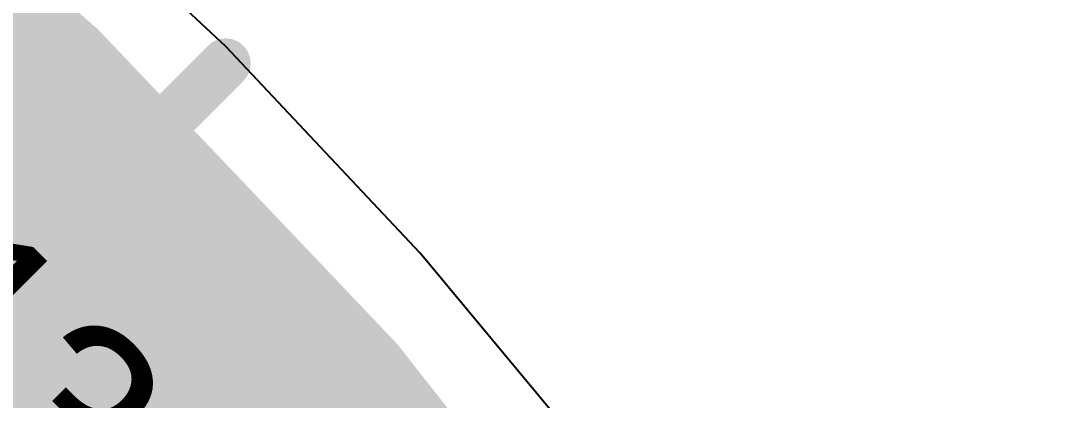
# Model space of a CAD drawing. Header units: inches. Extents: x -7 to 348, y -14 to 159.
# Drawn here: x 51.67 to 56.96, y 34.66 to 36.59 of the extents above; entities that cross this region are included whole.
import ezdxf

# ---------------------------------------------------------------- set-up
doc = ezdxf.new("R2010")
doc.units = ezdxf.units.IN
for name, color, linetype in [('Dimension', 6, 'Continuous'), ('Top Layer', 1, 'Continuous'), ('Top Overlay', 2, 'Continuous')]:
    doc.layers.add(name, color=color, linetype=linetype)
doc.styles.add('Arial', font='', dxfattribs={"height": 0.2})
doc.styles.get('Arial').set_extended_font_data('Arial')

msp = doc.modelspace()

# ---------------------------------------------------------------- linework, layer by layer
at = {"layer": 'Dimension'}
for points, const_width in [([(58.31, 19.467, 1), (13.31, 19.467, 1)], 0.254), ([(54.5603, 19.4669, 1), (17.0603, 19.4669, 1)], 0.254), ([(52.6526, 36.3698, 1), (52.7796, 36.3698, 1)], 0.127)]:
    msp.add_lwpolyline(points, format="xyb", close=True, dxfattribs=dict(at, const_width=const_width))
at = {"layer": 'Dimension', "const_width": 0.254}
msp.add_lwpolyline([(16.6537, 0.3073), (52.7161, 36.3698)], dxfattribs=at)
at = {"layer": 'Top Layer'}
for p, q in [((52.7163, 36.455), (51.6647, 37.4449)), ((53.7062, 35.4035), (52.7163, 36.455)), ((54.6307, 34.2941), (53.7062, 35.4035))]:
    msp.add_line(p, q, dxfattribs=at)
at = {"layer": 'Top Layer', "const_width": 2.032}
msp.add_lwpolyline([(23.9597, 38.6755, -0.53877), (58.0622, 22.8854)], format="xyb", dxfattribs=at)

# ---------------------------------------------------------------- texts
at = {"layer": 'Top Overlay', "style": 'Arial'}
msp.add_text('C13', height=0.889, rotation=315, dxfattribs=at).set_placement((50.2463, 35.6679))

doc.saveas('drawing.dxf')
